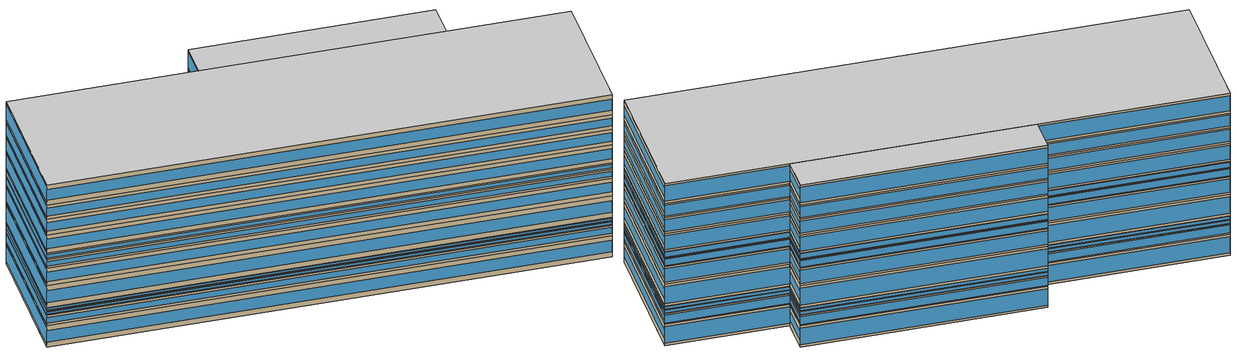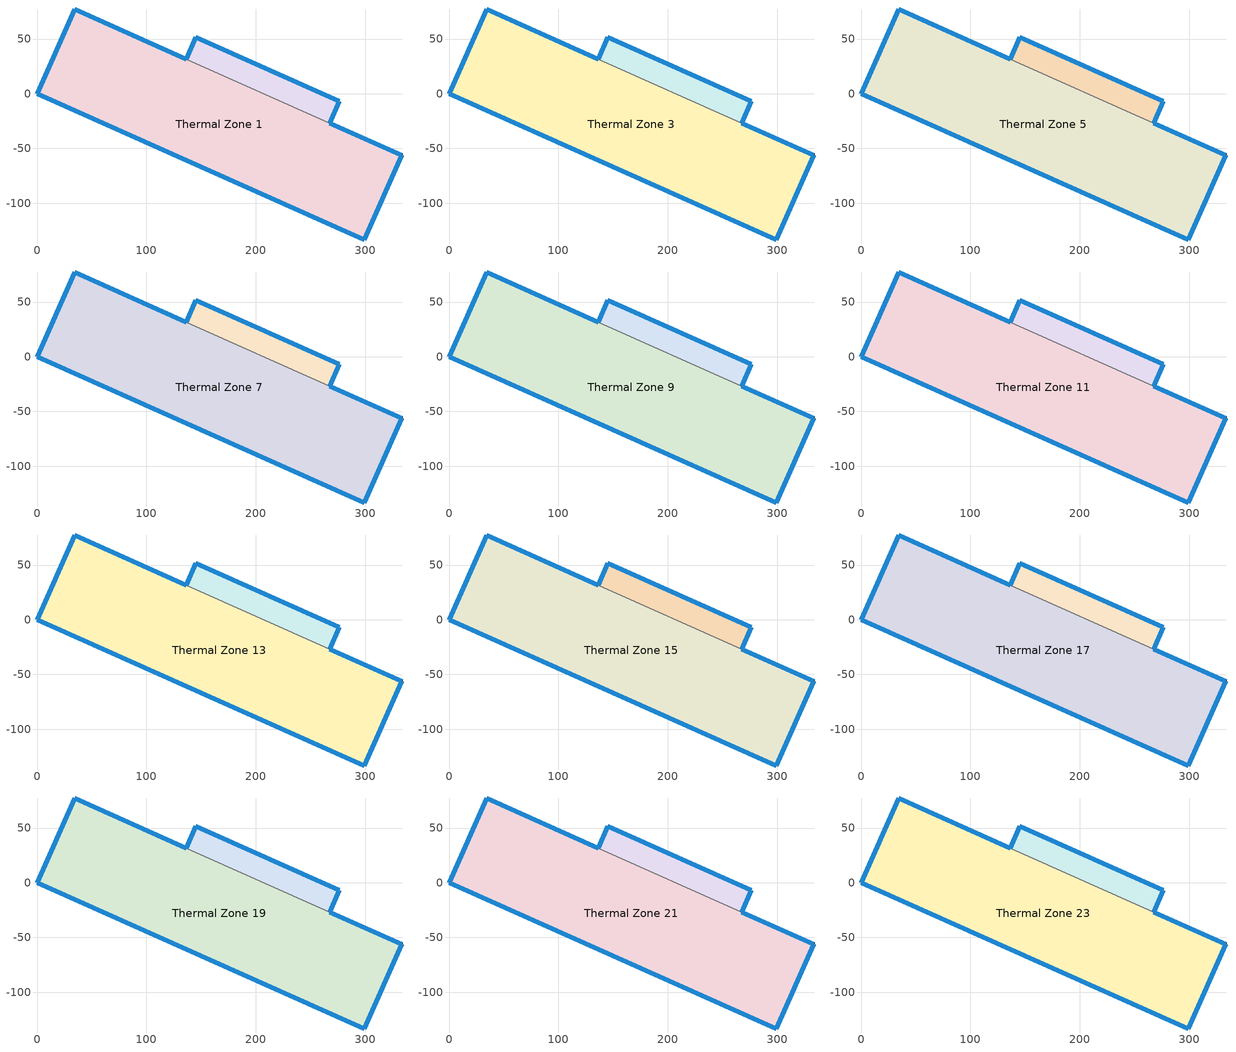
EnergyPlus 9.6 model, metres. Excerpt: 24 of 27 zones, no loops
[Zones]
Thermal Zone 1
 floor ground (ExtSlabCarpet): 0,0 34.28,76.99 136.23,31.6 267.25,-26.73 333.39,-56.18 299.11,-133.17 z0
 wall outside (Ext Wall): 136.23,31.6 34.28,76.99 0,0 299.11,-133.17 333.39,-56.18 267.25,-26.73 z0:14.36
 wall to Thermal Zone 2 (Interior Wall): 267.25,-26.73 136.23,31.6 z0:14.36
 window (Ext Window): 299.12,-133.16 333.39,-56.19 z4.16:10.2; 136.22,31.61 34.29,76.99 / 333.38,-56.18 267.26,-26.74 z1.65:12.71; 0.01,0 299.1,-133.17 z3.3:11.06; 34.28,76.98 0,0.01 z2.01:12.35
Thermal Zone 2
 floor ground (ExtSlabCarpet): 136.23,31.6 145.05,51.41 276.07,-6.93 267.25,-26.73 z0
 wall outside (Ext Wall): 267.25,-26.73 276.07,-6.93 145.05,51.41 136.23,31.6 z0:14.36
 window (Ext Window): 267.26,-26.72 276.07,-6.94 z4.16:10.2; 276.06,-6.92 145.06,51.4 z1.65:12.71; 145.05,51.4 136.24,31.61 z2.01:12.35
Thermal Zone 3
 floor to Thermal Zone 1 (Interior Floor): 0,0 34.28,76.99 136.23,31.6 267.25,-26.73 333.39,-56.18 299.11,-133.17 z14.36
 wall outside (Ext Wall): 136.23,31.6 34.28,76.99 0,0 299.11,-133.17 333.39,-56.18 267.25,-26.73 z14.36:21.53
 wall to Thermal Zone 4 (Interior Wall): 267.25,-26.73 136.23,31.6 z14.36:21.53
 window (Ext Window): 299.12,-133.16 333.39,-56.19 z16.44:19.45; 136.22,31.61 34.29,76.99 / 333.38,-56.18 267.26,-26.74 z15.18:20.71; 0.01,0 299.1,-133.17 z16.01:19.88; 34.28,76.98 0,0.01 z15.36:20.53
Thermal Zone 4
 floor to Thermal Zone 2 (Interior Floor): 136.23,31.6 145.05,51.41 276.07,-6.93 267.25,-26.73 z14.36
 wall outside (Ext Wall): 267.25,-26.73 276.07,-6.93 145.05,51.41 136.23,31.6 z14.36:21.53
 window (Ext Window): 267.26,-26.72 276.07,-6.94 z16.44:19.45; 276.06,-6.92 145.06,51.4 z15.18:20.71; 145.05,51.4 136.24,31.61 z15.36:20.53
Thermal Zone 5
 floor to Thermal Zone 3 (Interior Floor): 0,0 34.28,76.99 136.23,31.6 267.25,-26.73 333.39,-56.18 299.11,-133.17 z21.53
 wall outside (Ext Wall): 136.23,31.6 34.28,76.99 0,0 299.11,-133.17 333.39,-56.18 267.25,-26.73 z21.53:24.26
 wall to Thermal Zone 6 (Interior Wall): 267.25,-26.73 136.23,31.6 z21.53:24.26
 window (Ext Window): 299.12,-133.16 333.39,-56.19 z22.32:23.47; 136.22,31.61 34.29,76.99 / 333.38,-56.18 267.26,-26.74 z21.84:23.95; 0.01,0 299.1,-133.17 z22.16:23.63; 34.28,76.98 0,0.01 z21.91:23.88
Thermal Zone 6
 floor to Thermal Zone 4 (Interior Floor): 136.23,31.6 145.05,51.41 276.07,-6.93 267.25,-26.73 z21.53
 wall outside (Ext Wall): 267.25,-26.73 276.07,-6.93 145.05,51.41 136.23,31.6 z21.53:24.26
 window (Ext Window): 267.26,-26.72 276.07,-6.94 z22.32:23.47; 276.06,-6.92 145.06,51.4 z21.84:23.95; 145.05,51.4 136.24,31.61 z21.91:23.88
Thermal Zone 7
 floor to Thermal Zone 5 (Interior Floor): 0,0 34.28,76.99 136.23,31.6 267.25,-26.73 333.39,-56.18 299.11,-133.17 z24.26
 wall outside (Ext Wall): 136.23,31.6 34.28,76.99 0,0 299.11,-133.17 333.39,-56.18 267.25,-26.73 z24.26:26.79
 wall to Thermal Zone 8 (Interior Wall): 267.25,-26.73 136.23,31.6 z24.26:26.79
 window (Ext Window): 299.12,-133.16 333.39,-56.19 z24.99:26.06; 136.22,31.61 34.29,76.99 / 333.38,-56.18 267.26,-26.74 z24.55:26.5; 0.01,0 299.1,-133.17 z24.84:26.21; 34.28,76.98 0,0.01 z24.61:26.44
Thermal Zone 8
 floor to Thermal Zone 6 (Interior Floor): 136.23,31.6 145.05,51.41 276.07,-6.93 267.25,-26.73 z24.26
 wall outside (Ext Wall): 267.25,-26.73 276.07,-6.93 145.05,51.41 136.23,31.6 z24.26:26.79
 window (Ext Window): 267.26,-26.72 276.07,-6.94 z24.99:26.06; 276.06,-6.92 145.06,51.4 z24.55:26.5; 145.05,51.4 136.24,31.61 z24.61:26.44
Thermal Zone 9
 floor to Thermal Zone 7 (Interior Floor): 0,0 34.28,76.99 136.23,31.6 267.25,-26.73 333.39,-56.18 299.11,-133.17 z26.79
 wall outside (Ext Wall): 136.23,31.6 34.28,76.99 0,0 299.11,-133.17 333.39,-56.18 267.25,-26.73 z26.79:41.59
 wall to Thermal Zone 10 (Interior Wall): 267.25,-26.73 136.23,31.6 z26.79:41.59
 window (Ext Window): 299.12,-133.16 333.39,-56.19 z31.08:37.3; 136.22,31.61 34.29,76.99 / 333.38,-56.18 267.26,-26.74 z28.49:39.89; 0.01,0 299.1,-133.17 z30.19:38.19; 34.28,76.98 0,0.01 z28.86:39.52
Thermal Zone 10
 floor to Thermal Zone 8 (Interior Floor): 136.23,31.6 145.05,51.41 276.07,-6.93 267.25,-26.73 z26.79
 wall outside (Ext Wall): 267.25,-26.73 276.07,-6.93 145.05,51.41 136.23,31.6 z26.79:41.59
 window (Ext Window): 267.26,-26.72 276.07,-6.94 z31.08:37.3; 276.06,-6.92 145.06,51.4 z28.49:39.89; 145.05,51.4 136.24,31.61 z28.86:39.52
Thermal Zone 11
 floor to Thermal Zone 9 (Interior Floor): 0,0 34.28,76.99 136.23,31.6 267.25,-26.73 333.39,-56.18 299.11,-133.17 z41.59
 wall outside (Ext Wall): 136.23,31.6 34.28,76.99 0,0 299.11,-133.17 333.39,-56.18 267.25,-26.73 z41.59:53.51
 wall to Thermal Zone 12 (Interior Wall): 267.25,-26.73 136.23,31.6 z41.59:53.51
 window (Ext Window): 299.12,-133.16 333.39,-56.19 z45.05:50.05; 136.22,31.61 34.29,76.99 / 333.38,-56.18 267.26,-26.74 z42.96:52.14; 0.01,0 299.1,-133.17 z44.33:50.77; 34.28,76.98 0,0.01 z43.26:51.84
Thermal Zone 12
 floor to Thermal Zone 10 (Interior Floor): 136.23,31.6 145.05,51.41 276.07,-6.93 267.25,-26.73 z41.59
 wall outside (Ext Wall): 267.25,-26.73 276.07,-6.93 145.05,51.41 136.23,31.6 z41.59:53.51
 window (Ext Window): 267.26,-26.72 276.07,-6.94 z45.05:50.05; 276.06,-6.92 145.06,51.4 z42.96:52.14; 145.05,51.4 136.24,31.61 z43.26:51.84
Thermal Zone 13
 floor to Thermal Zone 11 (Interior Floor): 0,0 34.28,76.99 136.23,31.6 267.25,-26.73 333.39,-56.18 299.11,-133.17 z53.51
 wall outside (Ext Wall): 136.23,31.6 34.28,76.99 0,0 299.11,-133.17 333.39,-56.18 267.25,-26.73 z53.51:59.42
 wall to Thermal Zone 14 (Interior Wall): 267.25,-26.73 136.23,31.6 z53.51:59.42
 window (Ext Window): 299.12,-133.16 333.39,-56.19 z55.22:57.71; 136.22,31.61 34.29,76.99 / 333.38,-56.18 267.26,-26.74 z54.19:58.74; 0.01,0 299.1,-133.17 z54.87:58.06; 34.28,76.98 0,0.01 z54.34:58.59
Thermal Zone 14
 floor to Thermal Zone 12 (Interior Floor): 136.23,31.6 145.05,51.41 276.07,-6.93 267.25,-26.73 z53.51
 wall outside (Ext Wall): 267.25,-26.73 276.07,-6.93 145.05,51.41 136.23,31.6 z53.51:59.42
 window (Ext Window): 267.26,-26.72 276.07,-6.94 z55.22:57.71; 276.06,-6.92 145.06,51.4 z54.19:58.74; 145.05,51.4 136.24,31.61 z54.34:58.59
Thermal Zone 15
 floor to Thermal Zone 13 (Interior Floor): 0,0 34.28,76.99 136.23,31.6 267.25,-26.73 333.39,-56.18 299.11,-133.17 z59.42
 wall outside (Ext Wall): 136.23,31.6 34.28,76.99 0,0 299.11,-133.17 333.39,-56.18 267.25,-26.73 z59.42:63.86
 wall to Thermal Zone 16 (Interior Wall): 267.25,-26.73 136.23,31.6 z59.42:63.86
 window (Ext Window): 299.12,-133.16 333.39,-56.19 z60.71:62.57; 136.22,31.61 34.29,76.99 / 333.38,-56.18 267.26,-26.74 z59.93:63.35; 0.01,0 299.1,-133.17 z60.44:62.84; 34.28,76.98 0,0.01 z60.04:63.24
Thermal Zone 16
 floor to Thermal Zone 14 (Interior Floor): 136.23,31.6 145.05,51.41 276.07,-6.93 267.25,-26.73 z59.42
 wall outside (Ext Wall): 267.25,-26.73 276.07,-6.93 145.05,51.41 136.23,31.6 z59.42:63.86
 window (Ext Window): 267.26,-26.72 276.07,-6.94 z60.71:62.57; 276.06,-6.92 145.06,51.4 z59.93:63.35; 145.05,51.4 136.24,31.61 z60.04:63.24
Thermal Zone 17
 floor to Thermal Zone 15 (Interior Floor): 0,0 34.28,76.99 136.23,31.6 267.25,-26.73 333.39,-56.18 299.11,-133.17 z63.86
 wall outside (Ext Wall): 136.23,31.6 34.28,76.99 0,0 299.11,-133.17 333.39,-56.18 267.25,-26.73 z63.86:76.16
 wall to Thermal Zone 18 (Interior Wall): 267.25,-26.73 136.23,31.6 z63.86:76.16
 window (Ext Window): 299.12,-133.16 333.39,-56.19 z67.43:72.59; 136.22,31.61 34.29,76.99 / 333.38,-56.18 267.26,-26.74 z65.27:74.75; 0.01,0 299.1,-133.17 z66.69:73.33; 34.28,76.98 0,0.01 z65.58:74.44
Thermal Zone 18
 floor to Thermal Zone 16 (Interior Floor): 136.23,31.6 145.05,51.41 276.07,-6.93 267.25,-26.73 z63.86
 wall outside (Ext Wall): 267.25,-26.73 276.07,-6.93 145.05,51.41 136.23,31.6 z63.86:76.16
 window (Ext Window): 267.26,-26.72 276.07,-6.94 z67.43:72.59; 276.06,-6.92 145.06,51.4 z65.27:74.75; 145.05,51.4 136.24,31.61 z65.58:74.44
Thermal Zone 19
 floor to Thermal Zone 17 (Interior Floor): 0,0 34.28,76.99 136.23,31.6 267.25,-26.73 333.39,-56.18 299.11,-133.17 z76.16
 wall outside (Ext Wall): 136.23,31.6 34.28,76.99 0,0 299.11,-133.17 333.39,-56.18 267.25,-26.73 z76.16:86.79
 wall to Thermal Zone 20 (Interior Wall): 267.25,-26.73 136.23,31.6 z76.16:86.79
 window (Ext Window): 299.12,-133.16 333.39,-56.19 z79.24:83.71; 136.22,31.61 34.29,76.99 / 333.38,-56.18 267.26,-26.74 z77.38:85.57; 0.01,0 299.1,-133.17 z78.6:84.35; 34.28,76.98 0,0.01 z77.65:85.3
Thermal Zone 20
 floor to Thermal Zone 18 (Interior Floor): 136.23,31.6 145.05,51.41 276.07,-6.93 267.25,-26.73 z76.16
 wall outside (Ext Wall): 267.25,-26.73 276.07,-6.93 145.05,51.41 136.23,31.6 z76.16:86.79
 window (Ext Window): 267.26,-26.72 276.07,-6.94 z79.24:83.71; 276.06,-6.92 145.06,51.4 z77.38:85.57; 145.05,51.4 136.24,31.61 z77.65:85.3
Thermal Zone 21
 floor to Thermal Zone 19 (Interior Floor): 0,0 34.28,76.99 136.23,31.6 267.25,-26.73 333.39,-56.18 299.11,-133.17 z86.79
 wall outside (Ext Wall): 136.23,31.6 34.28,76.99 0,0 299.11,-133.17 333.39,-56.18 267.25,-26.73 z86.79:96.57
 wall to Thermal Zone 22 (Interior Wall): 267.25,-26.73 136.23,31.6 z86.79:96.57
 window (Ext Window): 299.12,-133.16 333.39,-56.19 z89.63:93.73; 136.22,31.61 34.29,76.99 / 333.38,-56.18 267.26,-26.74 z87.91:95.45; 0.01,0 299.1,-133.17 z89.04:94.32; 34.28,76.98 0,0.01 z88.16:95.2
Thermal Zone 22
 floor to Thermal Zone 20 (Interior Floor): 136.23,31.6 145.05,51.41 276.07,-6.93 267.25,-26.73 z86.79
 wall outside (Ext Wall): 267.25,-26.73 276.07,-6.93 145.05,51.41 136.23,31.6 z86.79:96.57
 window (Ext Window): 267.26,-26.72 276.07,-6.94 z89.63:93.73; 276.06,-6.92 145.06,51.4 z87.91:95.45; 145.05,51.4 136.24,31.61 z88.16:95.2
Thermal Zone 23
 floor to Thermal Zone 21 (Interior Floor): 0,0 34.28,76.99 136.23,31.6 267.25,-26.73 333.39,-56.18 299.11,-133.17 z96.57
 wall outside (Ext Wall): 136.23,31.6 34.28,76.99 0,0 299.11,-133.17 333.39,-56.18 267.25,-26.73 z96.57:110.18
 wall to Thermal Zone 24 (Interior Wall): 267.25,-26.73 136.23,31.6 z96.57:110.18
 window (Ext Window): 299.12,-133.16 333.39,-56.19 z100.52:106.23; 136.22,31.61 34.29,76.99 / 333.38,-56.18 267.26,-26.74 z98.14:108.61; 0.01,0 299.1,-133.17 z99.7:107.05; 34.28,76.98 0,0.01 z98.48:108.27
 ceiling to Thermal Zone 25 (Interior Ceiling): 299.11,-133.17 333.39,-56.18 267.25,-26.73 136.23,31.6 34.28,76.99 0,0 z110.18
Thermal Zone 24
 floor to Thermal Zone 22 (Interior Floor): 136.23,31.6 145.05,51.41 276.07,-6.93 267.25,-26.73 z96.57
 wall outside (Ext Wall): 267.25,-26.73 276.07,-6.93 145.05,51.41 136.23,31.6 z96.57:110.18
 window (Ext Window): 267.26,-26.72 276.07,-6.94 z100.52:106.23; 276.06,-6.92 145.06,51.4 z98.14:108.61; 145.05,51.4 136.24,31.61 z98.48:108.27
 ceiling to Thermal Zone 26 (Interior Ceiling): 267.25,-26.73 276.07,-6.93 145.05,51.41 136.23,31.6 z110.18
[Building]
Building 1: North Axis {deg}=-0
[Site:Location]
Washington Dc Dulles IntL Ar: Latitude {deg}=38.98; Longitude {deg}=-77.47; Time Zone {hr}=-5; Elevation {m}=82
[SizingPeriod:DesignDay] Day of Month=21; Dry-Bulb Temperature Range Modifier Type=DefaultMultipliers; Barometric Pressure {Pa}=86790; Rain Indicator=No; Snow Indicator=No; Daylight Saving Time Indicator=No; Begin Environment Reset Mode=FullResetAtBeginEnvironment
Name | Month | Day Type | Maximum Dry-Bulb Temperature {C} | Daily Dry-Bulb Temperature Range {deltaC} | Humidity Condition Type | Wetbulb or DewPoint at Maximum Dry-Bulb {C} | Wind Speed {m/s} | Wind Direction {deg} | Solar Model Indicator | ASHRAE Clear Sky Optical Depth for Beam Irradiance (taub) | ASHRAE Clear Sky Optical Depth for Diffuse Irradiance (taud) | Enthalpy at Maximum Dry-Bulb {J/kg} | Sky Clearness
SALT-LAKE-CITY-IAP Ann Clg .4% Condns DB=>MWB | 7 | SummerDesignDay | 36.5 | 14.4 | Wetbulb | 17.1 | 5 | 340 | ASHRAETau | 0.339 | 2.366
SALT-LAKE-CITY-IAP Ann Clg .4% Condns DP=>MDB | 7 | SummerDesignDay | 22.5 | 14.4 | Dewpoint | 15.6 | 5 | 340 | ASHRAETau | 0.339 | 2.366
SALT-LAKE-CITY-IAP Ann Clg .4% Condns Enth=>MDB | 7 | SummerDesignDay | 30.8 | 14.4 | Enthalpy |  | 5 | 340 | ASHRAETau | 0.339 | 2.366 | 59300
SALT-LAKE-CITY-IAP Ann Clg .4% Condns WB=>MDB | 7 | SummerDesignDay | 31.2 | 14.4 | Wetbulb | 19 | 5 | 340 | ASHRAETau | 0.339 | 2.366
SALT-LAKE-CITY-IAP Ann Htg 99.6% Condns DB | 1 | WinterDesignDay | -12.4 | 0 | Wetbulb | -12.4 | 2.6 | 140 | ASHRAEClearSky |  |  |  | 0
SALT-LAKE-CITY-IAP Ann Htg Wind 99.6% Condns WS=>MCDB | 1 | WinterDesignDay | 6.8 | 0 | Wetbulb | 6.8 | 12.4 | 140 | ASHRAEClearSky |  |  |  | 0
SALT-LAKE-CITY-IAP Ann Hum_n 99.6% Condns DP=>MCDB | 1 | WinterDesignDay | -10.7 | 0 | Dewpoint | -16.2 | 2.6 | 140 | ASHRAEClearSky |  |  |  | 0
[Material] Thermal Absorptance=0.9
Name | Roughness | Thickness m | Conductivity W/m-K | Density kg/m3 | Specific Heat J/kg-K | Solar Absorptance | Visible Absorptance
wall concrete | MediumRough | 0.398 | 0.5 | 2243 | 837 | 0.65 | 0.65
Wall Insulation [37] | MediumRough | 0.0681 | 0.0432 | 91 | 837 | 0.5 | 0.5
F16 Acoustic tile | MediumSmooth | 0.0191 | 0.06 | 368 | 590 | 0.3 | 0.3
M11 100mm lightweight concrete | MediumRough | 0.1016 | 0.53 | 1280 | 840 | 0.5 | 0.5
MAT-CC05 4 HW CONCRETE | Rough | 0.1016 | 1.311 | 2240 | 836.8 | 0.85 | 0.85
G01a 19mm gypsum board | MediumSmooth | 0.019 | 0.16 | 800 | 1090 | 0.4 | 0.4
[Material:AirGap]
Name | Thermal Resistance m2-K/W
F04 Wall air space resistance | 0.15
F05 Ceiling air space resistance | 0.18
[Material:NoMass]
CP02 CARPET PAD: Roughness=Smooth; Thermal Resistance m2-K/W=0.1; Thermal Absorptance=0.9; Solar Absorptance=0.8; Visible Absorptance=0.8
[WindowMaterial:SimpleGlazingSystem]
Window Material Simple Glazing System: U-Factor W/m2-K=1.51; Solar Heat Gain Coefficient=0.25
[Construction]
Ext Wall: wall concrete, Wall Insulation [37]
Ext Window: Window Material Simple Glazing System
ExtSlabCarpet: MAT-CC05 4 HW CONCRETE, CP02 CARPET PAD
Interior Ceiling: M11 100mm lightweight concrete, F05 Ceiling air space resistance, F16 Acoustic tile
Interior Floor: F16 Acoustic tile, F05 Ceiling air space resistance, M11 100mm lightweight concrete
Interior Wall: G01a 19mm gypsum board, F04 Wall air space resistance, G01a 19mm gypsum board
[Zone]
Thermal Zone 1; Thermal Zone 2: 24, 0, 0, 0, , 1, , , , , , Yes
Thermal Zone 3; Thermal Zone 4: 24, 0, 0, 14.36, , 1, , , , , , Yes
Thermal Zone 5; Thermal Zone 6: 24, 0, 0, 21.53, , 1, , , , , , Yes
Thermal Zone 7; Thermal Zone 8: 24, 0, 0, 24.26, , 1, , , , , , Yes
Thermal Zone 9; Thermal Zone 10: 24, 0, 0, 26.79, , 1, , , , , , Yes
Thermal Zone 11; Thermal Zone 12: 24, 0, 0, 41.59, , 1, , , , , , Yes
Thermal Zone 13; Thermal Zone 14: 24, 0, 0, 53.51, , 1, , , , , , Yes
Thermal Zone 15; Thermal Zone 16: 24, 0, 0, 59.42, , 1, , , , , , Yes
Thermal Zone 17; Thermal Zone 18: 24, 0, 0, 63.86, , 1, , , , , , Yes
Thermal Zone 19; Thermal Zone 20: 24, 0, 0, 76.16, , 1, , , , , , Yes
Thermal Zone 21; Thermal Zone 22: 24, 0, 0, 86.79, , 1, , , , , , Yes
Thermal Zone 23; Thermal Zone 24: 24, 0, 0, 96.57, , 1, , , , , , Yes
[AvailabilityManager:Scheduled] Schedule=Always On Discrete
Packaged Rooftop Air Conditioner 1 Availability Manager; Air Loop HVAC Outdoor Air System 1 Availability Manager; Packaged Rooftop Air Conditioner 2 Availability Manager; Air Loop HVAC Outdoor Air System 2 Availability Manager; Packaged Rooftop Air Conditioner 3 Availability Manager; Air Loop HVAC Outdoor Air System 3 Availability Manager
[Schedule:Constant]
Always On Discrete: Hourly Value=1
